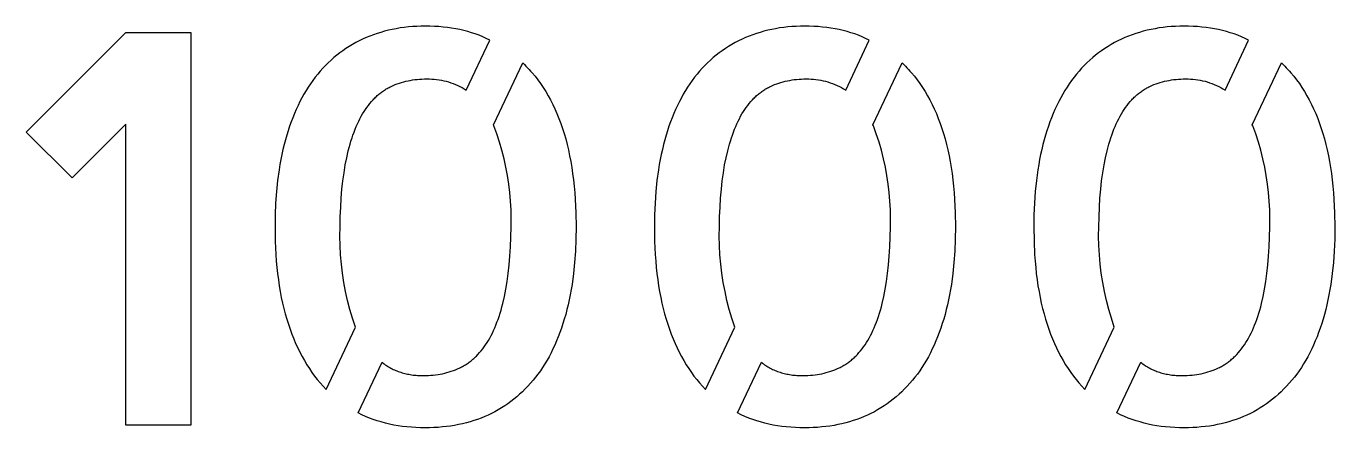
# Model space of a CAD drawing. Header units: millimetres. Extents: x 9.6 to 80, y 10 to 75.
# Drawn here: x 10.52 to 27, y 49.97 to 55.03 of the extents above; entities that cross this region are included whole.
import ezdxf

# ---------------------------------------------------------------- set-up
doc = ezdxf.new("R2010")
doc.units = ezdxf.units.MM
doc.header["$MEASUREMENT"] = 0
doc.layers.add('Layer 05', color=6, linetype='Continuous', true_color=0xff00ff)

msp = doc.modelspace()

# ---------------------------------------------------------------- linework, layer by layer
at = {"layer": 'Layer 05'}
for p, q in [((10.517, 53.691), (11.772, 54.946)), ((11.772, 54.946), (12.591, 54.946)), ((12.591, 54.946), (12.591, 50)), ((14.844, 54.901), (14.799, 54.882)), ((14.89, 54.918), (14.844, 54.901)), ((14.936, 54.934), (14.89, 54.918)), ((14.983, 54.949), (14.936, 54.934)), ((15.031, 54.963), (14.983, 54.949)), ((15.079, 54.975), (15.031, 54.963)), ((15.128, 54.986), (15.079, 54.975)), ((15.178, 54.995), (15.128, 54.986)), ((15.228, 55.004), (15.178, 54.995)), ((15.279, 55.011), (15.228, 55.004)), ((15.331, 55.017), (15.279, 55.011)), ((15.383, 55.021), (15.331, 55.017)), ((15.436, 55.024), (15.383, 55.021)), ((15.489, 55.026), (15.436, 55.024)), ((15.544, 55.027), (15.489, 55.026)), ((15.601, 55.026), (15.544, 55.027)), ((15.658, 55.024), (15.601, 55.026)), ((15.713, 55.021), (15.658, 55.024)), ((15.768, 55.016), (15.713, 55.021)), ((15.822, 55.01), (15.768, 55.016)), ((15.875, 55.002), (15.822, 55.01)), ((15.927, 54.993), (15.875, 55.002)), ((15.978, 54.983), (15.927, 54.993)), ((16.028, 54.972), (15.978, 54.983)), ((16.078, 54.959), (16.028, 54.972)), ((16.126, 54.944), (16.078, 54.959)), ((16.174, 54.929), (16.126, 54.944)), ((16.221, 54.912), (16.174, 54.929)), ((16.267, 54.893), (16.221, 54.912)), ((16.312, 54.873), (16.267, 54.893)), ((19.623, 54.901), (19.578, 54.882)), ((19.669, 54.918), (19.623, 54.901)), ((19.715, 54.934), (19.669, 54.918)), ((19.762, 54.949), (19.715, 54.934)), ((19.81, 54.963), (19.762, 54.949)), ((19.858, 54.975), (19.81, 54.963)), ((19.907, 54.986), (19.858, 54.975)), ((19.956, 54.995), (19.907, 54.986)), ((20.007, 55.004), (19.956, 54.995)), ((20.058, 55.011), (20.007, 55.004)), ((20.109, 55.017), (20.058, 55.011)), ((20.162, 55.021), (20.109, 55.017)), ((20.214, 55.024), (20.162, 55.021)), ((20.268, 55.026), (20.214, 55.024)), ((20.322, 55.027), (20.268, 55.026)), ((20.38, 55.026), (20.322, 55.027)), ((20.436, 55.024), (20.38, 55.026)), ((20.492, 55.021), (20.436, 55.024)), ((20.547, 55.016), (20.492, 55.021)), ((20.6, 55.01), (20.547, 55.016)), ((20.653, 55.002), (20.6, 55.01)), ((20.706, 54.993), (20.653, 55.002)), ((20.757, 54.983), (20.706, 54.993)), ((20.807, 54.972), (20.757, 54.983)), ((20.856, 54.959), (20.807, 54.972)), ((20.905, 54.944), (20.856, 54.959)), ((20.953, 54.929), (20.905, 54.944)), ((20.999, 54.912), (20.953, 54.929)), ((21.045, 54.893), (20.999, 54.912)), ((21.09, 54.873), (21.045, 54.893)), ((24.401, 54.901), (24.356, 54.882)), ((24.447, 54.918), (24.401, 54.901)), ((24.493, 54.934), (24.447, 54.918)), ((24.54, 54.949), (24.493, 54.934)), ((24.588, 54.963), (24.54, 54.949)), ((24.636, 54.975), (24.588, 54.963)), ((24.685, 54.986), (24.636, 54.975)), ((24.735, 54.995), (24.685, 54.986)), ((24.785, 55.004), (24.735, 54.995)), ((24.836, 55.011), (24.785, 55.004)), ((24.888, 55.017), (24.836, 55.011)), ((24.94, 55.021), (24.888, 55.017)), ((24.993, 55.024), (24.94, 55.021)), ((25.046, 55.026), (24.993, 55.024)), ((25.101, 55.027), (25.046, 55.026)), ((25.158, 55.026), (25.101, 55.027)), ((25.215, 55.024), (25.158, 55.026)), ((25.27, 55.021), (25.215, 55.024)), ((25.325, 55.016), (25.27, 55.021)), ((25.379, 55.01), (25.325, 55.016)), ((25.432, 55.002), (25.379, 55.01)), ((25.484, 54.993), (25.432, 55.002)), ((25.535, 54.983), (25.484, 54.993)), ((25.586, 54.972), (25.535, 54.983)), ((25.635, 54.959), (25.586, 54.972)), ((25.683, 54.944), (25.635, 54.959)), ((25.731, 54.929), (25.683, 54.944)), ((25.778, 54.912), (25.731, 54.929)), ((25.824, 54.893), (25.778, 54.912)), ((25.869, 54.873), (25.824, 54.893)), ((14.545, 54.745), (14.506, 54.718)), ((14.586, 54.771), (14.545, 54.745)), ((14.627, 54.795), (14.586, 54.771)), ((14.669, 54.819), (14.627, 54.795)), ((14.711, 54.841), (14.669, 54.819)), ((14.755, 54.862), (14.711, 54.841)), ((14.799, 54.882), (14.755, 54.862)), ((16.06, 54.221), (16.356, 54.852)), ((16.356, 54.852), (16.312, 54.873)), ((19.324, 54.745), (19.284, 54.718)), ((19.364, 54.771), (19.324, 54.745)), ((19.405, 54.795), (19.364, 54.771)), ((19.447, 54.819), (19.405, 54.795)), ((19.49, 54.841), (19.447, 54.819)), ((19.534, 54.862), (19.49, 54.841)), ((19.578, 54.882), (19.534, 54.862)), ((20.839, 54.221), (21.134, 54.852)), ((21.134, 54.852), (21.09, 54.873)), ((24.102, 54.745), (24.063, 54.718)), ((24.143, 54.771), (24.102, 54.745)), ((24.184, 54.795), (24.143, 54.771)), ((24.226, 54.819), (24.184, 54.795)), ((24.268, 54.841), (24.226, 54.819)), ((24.312, 54.862), (24.268, 54.841)), ((24.356, 54.882), (24.312, 54.862)), ((25.617, 54.221), (25.913, 54.852)), ((25.913, 54.852), (25.869, 54.873)), ((14.321, 54.565), (14.287, 54.531)), ((14.357, 54.598), (14.321, 54.565)), ((14.393, 54.63), (14.357, 54.598)), ((14.43, 54.66), (14.393, 54.63)), ((14.467, 54.69), (14.43, 54.66)), ((14.506, 54.718), (14.467, 54.69)), ((16.403, 53.785), (16.772, 54.564)), ((16.772, 54.564), (16.792, 54.544)), ((19.1, 54.565), (19.065, 54.531)), ((19.135, 54.598), (19.1, 54.565)), ((19.171, 54.63), (19.135, 54.598)), ((19.208, 54.66), (19.171, 54.63)), ((19.246, 54.69), (19.208, 54.66)), ((19.284, 54.718), (19.246, 54.69)), ((21.181, 53.785), (21.55, 54.564)), ((21.55, 54.564), (21.571, 54.544)), ((23.878, 54.565), (23.844, 54.531)), ((23.914, 54.598), (23.878, 54.565)), ((23.95, 54.63), (23.914, 54.598)), ((23.987, 54.66), (23.95, 54.63)), ((24.024, 54.69), (23.987, 54.66)), ((24.063, 54.718), (24.024, 54.69)), ((25.96, 53.785), (26.329, 54.564)), ((26.329, 54.564), (26.349, 54.544)), ((14.189, 54.421), (14.158, 54.383)), ((14.221, 54.459), (14.189, 54.421)), ((14.253, 54.496), (14.221, 54.459)), ((14.287, 54.531), (14.253, 54.496)), ((16.792, 54.544), (16.812, 54.524)), ((16.812, 54.524), (16.832, 54.504)), ((16.832, 54.504), (16.852, 54.483)), ((16.852, 54.483), (16.871, 54.462)), ((16.871, 54.462), (16.89, 54.441)), ((16.89, 54.441), (16.926, 54.396)), ((16.926, 54.396), (16.962, 54.35)), ((18.967, 54.421), (18.936, 54.383)), ((18.999, 54.459), (18.967, 54.421)), ((19.032, 54.496), (18.999, 54.459)), ((19.065, 54.531), (19.032, 54.496)), ((21.571, 54.544), (21.591, 54.524)), ((21.591, 54.524), (21.611, 54.504)), ((21.611, 54.504), (21.63, 54.483)), ((21.63, 54.483), (21.649, 54.462)), ((21.649, 54.462), (21.668, 54.441)), ((21.668, 54.441), (21.705, 54.396)), ((21.705, 54.396), (21.74, 54.35)), ((23.746, 54.421), (23.715, 54.383)), ((23.778, 54.459), (23.746, 54.421)), ((23.81, 54.496), (23.778, 54.459)), ((23.844, 54.531), (23.81, 54.496)), ((26.349, 54.544), (26.369, 54.524)), ((26.369, 54.524), (26.389, 54.504)), ((26.389, 54.504), (26.409, 54.483)), ((26.409, 54.483), (26.428, 54.462)), ((26.428, 54.462), (26.447, 54.441)), ((26.447, 54.441), (26.483, 54.396)), ((26.483, 54.396), (26.519, 54.35)), ((14.07, 54.259), (14.042, 54.215)), ((14.098, 54.301), (14.07, 54.259)), ((14.128, 54.343), (14.098, 54.301)), ((14.158, 54.383), (14.128, 54.343)), ((15.041, 54.229), (15.053, 54.236)), ((15.053, 54.236), (15.065, 54.243)), ((15.065, 54.243), (15.077, 54.25)), ((15.077, 54.25), (15.089, 54.256)), ((15.089, 54.256), (15.102, 54.262)), ((15.102, 54.262), (15.114, 54.268)), ((15.114, 54.268), (15.139, 54.28)), ((15.139, 54.28), (15.165, 54.29)), ((15.165, 54.29), (15.191, 54.3)), ((15.191, 54.3), (15.218, 54.31)), ((15.218, 54.31), (15.245, 54.318)), ((15.245, 54.318), (15.272, 54.326)), ((15.272, 54.326), (15.299, 54.333)), ((15.299, 54.333), (15.327, 54.339)), ((15.327, 54.339), (15.355, 54.344)), ((15.355, 54.344), (15.384, 54.349)), ((15.384, 54.349), (15.413, 54.353)), ((15.413, 54.353), (15.443, 54.357)), ((15.443, 54.357), (15.472, 54.359)), ((15.472, 54.359), (15.502, 54.361)), ((15.502, 54.361), (15.533, 54.362)), ((15.533, 54.362), (15.564, 54.362)), ((15.564, 54.362), (15.595, 54.362)), ((15.595, 54.362), (15.625, 54.361)), ((15.625, 54.361), (15.656, 54.359)), ((15.656, 54.359), (15.687, 54.356)), ((15.687, 54.356), (15.717, 54.351)), ((15.717, 54.351), (15.747, 54.346)), ((15.747, 54.346), (15.778, 54.34)), ((15.778, 54.34), (15.807, 54.332)), ((15.807, 54.332), (15.837, 54.324)), ((15.837, 54.324), (15.866, 54.314)), ((15.866, 54.314), (15.895, 54.304)), ((15.895, 54.304), (15.924, 54.293)), ((15.924, 54.293), (15.952, 54.28)), ((15.952, 54.28), (15.98, 54.267)), ((15.98, 54.267), (16.007, 54.253)), ((16.007, 54.253), (16.034, 54.238)), ((16.034, 54.238), (16.06, 54.221)), ((16.962, 54.35), (16.996, 54.303)), ((16.996, 54.303), (17.029, 54.254)), ((17.029, 54.254), (17.061, 54.203)), ((18.848, 54.259), (18.821, 54.215)), ((18.877, 54.301), (18.848, 54.259)), ((18.906, 54.343), (18.877, 54.301)), ((18.936, 54.383), (18.906, 54.343)), ((19.819, 54.229), (19.831, 54.236)), ((19.831, 54.236), (19.843, 54.243)), ((19.843, 54.243), (19.855, 54.25)), ((19.855, 54.25), (19.868, 54.256)), ((19.868, 54.256), (19.88, 54.262)), ((19.88, 54.262), (19.893, 54.268)), ((19.893, 54.268), (19.918, 54.28)), ((19.918, 54.28), (19.944, 54.29)), ((19.944, 54.29), (19.97, 54.3)), ((19.97, 54.3), (19.996, 54.31)), ((19.996, 54.31), (20.023, 54.318)), ((20.023, 54.318), (20.05, 54.326)), ((20.05, 54.326), (20.078, 54.333)), ((20.078, 54.333), (20.106, 54.339)), ((20.106, 54.339), (20.134, 54.344)), ((20.134, 54.344), (20.163, 54.349)), ((20.163, 54.349), (20.192, 54.353)), ((20.192, 54.353), (20.221, 54.357)), ((20.221, 54.357), (20.251, 54.359)), ((20.251, 54.359), (20.281, 54.361)), ((20.281, 54.361), (20.311, 54.362)), ((20.311, 54.362), (20.342, 54.362)), ((20.342, 54.362), (20.373, 54.362)), ((20.373, 54.362), (20.404, 54.361)), ((20.404, 54.361), (20.435, 54.359)), ((20.435, 54.359), (20.465, 54.356)), ((20.465, 54.356), (20.496, 54.351)), ((20.496, 54.351), (20.526, 54.346)), ((20.526, 54.346), (20.556, 54.34)), ((20.556, 54.34), (20.586, 54.332)), ((20.586, 54.332), (20.616, 54.324)), ((20.616, 54.324), (20.645, 54.314)), ((20.645, 54.314), (20.674, 54.304)), ((20.674, 54.304), (20.703, 54.293)), ((20.703, 54.293), (20.731, 54.28)), ((20.731, 54.28), (20.759, 54.267)), ((20.759, 54.267), (20.786, 54.253)), ((20.786, 54.253), (20.813, 54.238)), ((20.813, 54.238), (20.839, 54.221)), ((21.74, 54.35), (21.775, 54.303)), ((21.775, 54.303), (21.808, 54.254)), ((21.808, 54.254), (21.84, 54.203)), ((23.627, 54.259), (23.599, 54.215)), ((23.655, 54.301), (23.627, 54.259)), ((23.685, 54.343), (23.655, 54.301)), ((23.715, 54.383), (23.685, 54.343)), ((24.598, 54.229), (24.61, 54.236)), ((24.61, 54.236), (24.622, 54.243)), ((24.622, 54.243), (24.634, 54.25)), ((24.634, 54.25), (24.646, 54.256)), ((24.646, 54.256), (24.659, 54.262)), ((24.659, 54.262), (24.671, 54.268)), ((24.671, 54.268), (24.696, 54.28)), ((24.696, 54.28), (24.722, 54.29)), ((24.722, 54.29), (24.748, 54.3)), ((24.748, 54.3), (24.775, 54.31)), ((24.775, 54.31), (24.802, 54.318)), ((24.802, 54.318), (24.829, 54.326)), ((24.829, 54.326), (24.856, 54.333)), ((24.856, 54.333), (24.884, 54.339)), ((24.884, 54.339), (24.913, 54.344)), ((24.913, 54.344), (24.941, 54.349)), ((24.941, 54.349), (24.97, 54.353)), ((24.97, 54.353), (25, 54.357)), ((25, 54.357), (25.029, 54.359)), ((25.029, 54.359), (25.059, 54.361)), ((25.059, 54.361), (25.09, 54.362)), ((25.09, 54.362), (25.121, 54.362)), ((25.121, 54.362), (25.152, 54.362)), ((25.152, 54.362), (25.182, 54.361)), ((25.182, 54.361), (25.213, 54.359)), ((25.213, 54.359), (25.244, 54.356)), ((25.244, 54.356), (25.274, 54.351)), ((25.274, 54.351), (25.305, 54.346)), ((25.305, 54.346), (25.335, 54.34)), ((25.335, 54.34), (25.365, 54.332)), ((25.365, 54.332), (25.394, 54.324)), ((25.394, 54.324), (25.423, 54.314)), ((25.423, 54.314), (25.452, 54.304)), ((25.452, 54.304), (25.481, 54.293)), ((25.481, 54.293), (25.509, 54.28)), ((25.509, 54.28), (25.537, 54.267)), ((25.537, 54.267), (25.564, 54.253)), ((25.564, 54.253), (25.591, 54.238)), ((25.591, 54.238), (25.617, 54.221)), ((26.519, 54.35), (26.553, 54.303)), ((26.553, 54.303), (26.586, 54.254)), ((26.586, 54.254), (26.618, 54.203)), ((13.965, 54.076), (13.941, 54.028)), ((13.99, 54.124), (13.965, 54.076)), ((14.016, 54.17), (13.99, 54.124)), ((14.042, 54.215), (14.016, 54.17)), ((14.846, 54.054), (14.866, 54.077)), ((14.866, 54.077), (14.886, 54.1)), ((14.886, 54.1), (14.896, 54.111)), ((14.896, 54.111), (14.907, 54.121)), ((14.907, 54.121), (14.917, 54.132)), ((14.917, 54.132), (14.928, 54.142)), ((14.928, 54.142), (14.939, 54.152)), ((14.939, 54.152), (14.949, 54.161)), ((14.949, 54.161), (14.96, 54.171)), ((14.96, 54.171), (14.972, 54.18)), ((14.972, 54.18), (14.983, 54.188)), ((14.983, 54.188), (14.994, 54.197)), ((14.994, 54.197), (15.006, 54.205)), ((15.006, 54.205), (15.017, 54.213)), ((15.017, 54.213), (15.029, 54.221)), ((15.029, 54.221), (15.041, 54.229)), ((17.061, 54.203), (17.092, 54.151)), ((17.092, 54.151), (17.121, 54.097)), ((17.121, 54.097), (17.149, 54.041)), ((18.744, 54.076), (18.72, 54.028)), ((18.769, 54.124), (18.744, 54.076)), ((18.794, 54.17), (18.769, 54.124)), ((18.821, 54.215), (18.794, 54.17)), ((19.625, 54.054), (19.644, 54.077)), ((19.644, 54.077), (19.665, 54.1)), ((19.665, 54.1), (19.675, 54.111)), ((19.675, 54.111), (19.685, 54.121)), ((19.685, 54.121), (19.696, 54.132)), ((19.696, 54.132), (19.706, 54.142)), ((19.706, 54.142), (19.717, 54.152)), ((19.717, 54.152), (19.728, 54.161)), ((19.728, 54.161), (19.739, 54.171)), ((19.739, 54.171), (19.75, 54.18)), ((19.75, 54.18), (19.761, 54.188)), ((19.761, 54.188), (19.773, 54.197)), ((19.773, 54.197), (19.784, 54.205)), ((19.784, 54.205), (19.796, 54.213)), ((19.796, 54.213), (19.807, 54.221)), ((19.807, 54.221), (19.819, 54.229)), ((21.84, 54.203), (21.87, 54.151)), ((21.87, 54.151), (21.9, 54.097)), ((21.9, 54.097), (21.928, 54.041)), ((23.522, 54.076), (23.498, 54.028)), ((23.547, 54.124), (23.522, 54.076)), ((23.573, 54.17), (23.547, 54.124)), ((23.599, 54.215), (23.573, 54.17)), ((24.403, 54.054), (24.423, 54.077)), ((24.423, 54.077), (24.443, 54.1)), ((24.443, 54.1), (24.453, 54.111)), ((24.453, 54.111), (24.464, 54.121)), ((24.464, 54.121), (24.474, 54.132)), ((24.474, 54.132), (24.485, 54.142)), ((24.485, 54.142), (24.496, 54.152)), ((24.496, 54.152), (24.507, 54.161)), ((24.507, 54.161), (24.518, 54.171)), ((24.518, 54.171), (24.529, 54.18)), ((24.529, 54.18), (24.54, 54.188)), ((24.54, 54.188), (24.551, 54.197)), ((24.551, 54.197), (24.563, 54.205)), ((24.563, 54.205), (24.574, 54.213)), ((24.574, 54.213), (24.586, 54.221)), ((24.586, 54.221), (24.598, 54.229)), ((26.618, 54.203), (26.649, 54.151)), ((26.649, 54.151), (26.678, 54.097)), ((26.678, 54.097), (26.706, 54.041)), ((13.896, 53.927), (13.875, 53.874)), ((13.918, 53.978), (13.896, 53.927)), ((13.941, 54.028), (13.918, 53.978)), ((14.738, 53.891), (14.754, 53.921)), ((14.754, 53.921), (14.772, 53.95)), ((14.772, 53.95), (14.79, 53.977)), ((14.79, 53.977), (14.808, 54.004)), ((14.808, 54.004), (14.827, 54.029)), ((14.827, 54.029), (14.846, 54.054)), ((17.149, 54.041), (17.176, 53.984)), ((17.176, 53.984), (17.202, 53.925)), ((17.202, 53.925), (17.227, 53.864)), ((18.675, 53.927), (18.653, 53.874)), ((18.697, 53.978), (18.675, 53.927)), ((18.72, 54.028), (18.697, 53.978)), ((19.516, 53.891), (19.533, 53.921)), ((19.533, 53.921), (19.55, 53.95)), ((19.55, 53.95), (19.568, 53.977)), ((19.568, 53.977), (19.587, 54.004)), ((19.587, 54.004), (19.605, 54.029)), ((19.605, 54.029), (19.625, 54.054)), ((21.928, 54.041), (21.955, 53.984)), ((21.955, 53.984), (21.981, 53.925)), ((21.981, 53.925), (22.005, 53.864)), ((23.453, 53.927), (23.432, 53.874)), ((23.475, 53.978), (23.453, 53.927)), ((23.498, 54.028), (23.475, 53.978)), ((24.295, 53.891), (24.311, 53.921)), ((24.311, 53.921), (24.329, 53.95)), ((24.329, 53.95), (24.347, 53.977)), ((24.347, 53.977), (24.365, 54.004)), ((24.365, 54.004), (24.384, 54.029)), ((24.384, 54.029), (24.403, 54.054)), ((26.706, 54.041), (26.733, 53.984)), ((26.733, 53.984), (26.759, 53.925)), ((26.759, 53.925), (26.784, 53.864)), ((11.772, 53.792), (11.094, 53.114)), ((11.772, 50), (11.772, 53.792)), ((13.835, 53.766), (13.816, 53.71)), ((13.854, 53.821), (13.835, 53.766)), ((13.875, 53.874), (13.854, 53.821)), ((14.661, 53.728), (14.675, 53.763)), ((14.675, 53.763), (14.69, 53.796)), ((14.69, 53.796), (14.705, 53.829)), ((14.705, 53.829), (14.721, 53.861)), ((14.721, 53.861), (14.738, 53.891)), ((16.409, 53.772), (16.403, 53.785)), ((16.446, 53.67), (16.409, 53.772)), ((17.227, 53.864), (17.25, 53.802)), ((17.25, 53.802), (17.272, 53.738)), ((17.272, 53.738), (17.293, 53.673)), ((18.613, 53.766), (18.595, 53.71)), ((18.633, 53.821), (18.613, 53.766)), ((18.653, 53.874), (18.633, 53.821)), ((19.439, 53.728), (19.454, 53.763)), ((19.454, 53.763), (19.468, 53.796)), ((19.468, 53.796), (19.484, 53.829)), ((19.484, 53.829), (19.5, 53.861)), ((19.5, 53.861), (19.516, 53.891)), ((21.188, 53.772), (21.181, 53.785)), ((21.225, 53.67), (21.188, 53.772)), ((22.005, 53.864), (22.028, 53.802)), ((22.028, 53.802), (22.05, 53.738)), ((22.05, 53.738), (22.071, 53.673)), ((23.392, 53.766), (23.373, 53.71)), ((23.411, 53.821), (23.392, 53.766)), ((23.432, 53.874), (23.411, 53.821)), ((24.218, 53.728), (24.232, 53.763)), ((24.232, 53.763), (24.247, 53.796)), ((24.247, 53.796), (24.262, 53.829)), ((24.262, 53.829), (24.278, 53.861)), ((24.278, 53.861), (24.295, 53.891)), ((25.966, 53.772), (25.96, 53.785)), ((26.003, 53.67), (25.966, 53.772)), ((26.784, 53.864), (26.807, 53.802)), ((26.807, 53.802), (26.829, 53.738)), ((26.829, 53.738), (26.85, 53.673)), ((11.094, 53.114), (10.517, 53.691)), ((13.782, 53.594), (13.766, 53.534)), ((13.799, 53.652), (13.782, 53.594)), ((13.816, 53.71), (13.799, 53.652)), ((14.596, 53.539), (14.608, 53.579)), ((14.608, 53.579), (14.621, 53.618)), ((14.621, 53.618), (14.633, 53.655)), ((14.633, 53.655), (14.647, 53.692)), ((14.647, 53.692), (14.661, 53.728)), ((16.48, 53.567), (16.446, 53.67)), ((17.293, 53.673), (17.312, 53.606)), ((17.312, 53.606), (17.33, 53.537)), ((18.56, 53.594), (18.545, 53.534)), ((18.577, 53.652), (18.56, 53.594)), ((18.595, 53.71), (18.577, 53.652)), ((19.375, 53.539), (19.387, 53.579)), ((19.387, 53.579), (19.399, 53.618)), ((19.399, 53.618), (19.412, 53.655)), ((19.412, 53.655), (19.425, 53.692)), ((19.425, 53.692), (19.439, 53.728)), ((21.259, 53.567), (21.225, 53.67)), ((22.071, 53.673), (22.09, 53.606)), ((22.09, 53.606), (22.108, 53.537)), ((23.339, 53.594), (23.323, 53.534)), ((23.356, 53.652), (23.339, 53.594)), ((23.373, 53.71), (23.356, 53.652)), ((24.153, 53.539), (24.165, 53.579)), ((24.165, 53.579), (24.178, 53.618)), ((24.178, 53.618), (24.19, 53.655)), ((24.19, 53.655), (24.204, 53.692)), ((24.204, 53.692), (24.218, 53.728)), ((26.037, 53.567), (26.003, 53.67)), ((26.85, 53.673), (26.869, 53.606)), ((26.869, 53.606), (26.887, 53.537)), ((13.737, 53.411), (13.725, 53.348)), ((13.751, 53.473), (13.737, 53.411)), ((13.766, 53.534), (13.751, 53.473)), ((14.554, 53.369), (14.574, 53.456)), ((14.574, 53.456), (14.596, 53.539)), ((16.51, 53.463), (16.48, 53.567)), ((16.537, 53.357), (16.51, 53.463)), ((17.33, 53.537), (17.347, 53.467)), ((17.347, 53.467), (17.362, 53.395)), ((18.516, 53.411), (18.503, 53.348)), ((18.53, 53.473), (18.516, 53.411)), ((18.545, 53.534), (18.53, 53.473)), ((19.332, 53.369), (19.353, 53.456)), ((19.353, 53.456), (19.375, 53.539)), ((21.289, 53.463), (21.259, 53.567)), ((21.316, 53.357), (21.289, 53.463)), ((22.108, 53.537), (22.125, 53.467)), ((22.125, 53.467), (22.141, 53.395)), ((23.294, 53.411), (23.282, 53.348)), ((23.308, 53.473), (23.294, 53.411)), ((23.323, 53.534), (23.308, 53.473)), ((24.111, 53.369), (24.131, 53.456)), ((24.131, 53.456), (24.153, 53.539)), ((26.067, 53.463), (26.037, 53.567)), ((26.094, 53.357), (26.067, 53.463)), ((26.887, 53.537), (26.904, 53.467)), ((26.904, 53.467), (26.919, 53.395)), ((13.713, 53.283), (13.702, 53.218)), ((13.725, 53.348), (13.713, 53.283)), ((14.52, 53.181), (14.535, 53.278)), ((14.535, 53.278), (14.554, 53.369)), ((16.56, 53.252), (16.537, 53.357)), ((16.58, 53.145), (16.56, 53.252)), ((17.362, 53.395), (17.376, 53.321)), ((17.376, 53.321), (17.389, 53.246)), ((17.389, 53.246), (17.4, 53.169)), ((18.491, 53.283), (18.481, 53.218)), ((18.503, 53.348), (18.491, 53.283)), ((19.298, 53.181), (19.314, 53.278)), ((19.314, 53.278), (19.332, 53.369)), ((21.339, 53.252), (21.316, 53.357)), ((21.359, 53.145), (21.339, 53.252)), ((22.141, 53.395), (22.155, 53.321)), ((22.155, 53.321), (22.167, 53.246)), ((22.167, 53.246), (22.179, 53.169)), ((23.27, 53.283), (23.259, 53.218)), ((23.282, 53.348), (23.27, 53.283)), ((24.077, 53.181), (24.093, 53.278)), ((24.093, 53.278), (24.111, 53.369)), ((26.117, 53.252), (26.094, 53.357)), ((26.137, 53.145), (26.117, 53.252)), ((26.919, 53.395), (26.933, 53.321)), ((26.933, 53.321), (26.946, 53.246)), ((26.946, 53.246), (26.957, 53.169)), ((13.684, 53.083), (13.669, 52.944)), ((13.702, 53.218), (13.684, 53.083)), ((14.494, 52.973), (14.506, 53.08)), ((14.506, 53.08), (14.52, 53.181)), ((16.596, 53.038), (16.58, 53.145)), ((17.4, 53.169), (17.41, 53.091)), ((17.41, 53.091), (17.419, 53.011)), ((18.462, 53.083), (18.448, 52.944)), ((18.481, 53.218), (18.462, 53.083)), ((19.273, 52.973), (19.284, 53.08)), ((19.284, 53.08), (19.298, 53.181)), ((21.375, 53.038), (21.359, 53.145)), ((22.179, 53.169), (22.189, 53.091)), ((22.189, 53.091), (22.197, 53.011)), ((23.241, 53.083), (23.226, 52.944)), ((23.259, 53.218), (23.241, 53.083)), ((24.051, 52.973), (24.063, 53.08)), ((24.063, 53.08), (24.077, 53.181)), ((26.153, 53.038), (26.137, 53.145)), ((26.957, 53.169), (26.967, 53.091)), ((26.967, 53.091), (26.976, 53.011)), ((13.669, 52.944), (13.659, 52.799)), ((14.485, 52.862), (14.494, 52.973)), ((16.609, 52.93), (16.596, 53.038)), ((16.618, 52.822), (16.609, 52.93)), ((17.419, 53.011), (17.426, 52.929)), ((17.426, 52.929), (17.432, 52.846)), ((18.448, 52.944), (18.438, 52.799)), ((19.263, 52.862), (19.273, 52.973)), ((21.388, 52.93), (21.375, 53.038)), ((21.397, 52.822), (21.388, 52.93)), ((22.197, 53.011), (22.205, 52.929)), ((22.205, 52.929), (22.211, 52.846)), ((23.226, 52.944), (23.216, 52.799)), ((24.042, 52.862), (24.051, 52.973)), ((26.166, 52.93), (26.153, 53.038)), ((26.175, 52.822), (26.166, 52.93)), ((26.976, 53.011), (26.983, 52.929)), ((26.983, 52.929), (26.989, 52.846)), ((13.659, 52.799), (13.653, 52.65)), ((14.478, 52.745), (14.485, 52.862)), ((16.624, 52.714), (16.618, 52.822)), ((17.432, 52.846), (17.44, 52.675)), ((18.438, 52.799), (18.432, 52.65)), ((19.256, 52.745), (19.263, 52.862)), ((21.402, 52.714), (21.397, 52.822)), ((22.211, 52.846), (22.219, 52.675)), ((23.216, 52.799), (23.21, 52.65)), ((24.035, 52.745), (24.042, 52.862)), ((26.181, 52.714), (26.175, 52.822)), ((26.989, 52.846), (26.997, 52.675)), ((13.653, 52.65), (13.651, 52.497)), ((14.47, 52.497), (14.473, 52.623)), ((14.473, 52.623), (14.478, 52.745)), ((16.626, 52.605), (16.624, 52.714)), ((16.624, 52.497), (16.626, 52.605)), ((17.44, 52.675), (17.443, 52.497)), ((18.432, 52.65), (18.43, 52.497)), ((19.248, 52.497), (19.251, 52.623)), ((19.251, 52.623), (19.256, 52.745)), ((21.404, 52.605), (21.402, 52.714)), ((21.403, 52.497), (21.404, 52.605)), ((22.219, 52.675), (22.221, 52.497)), ((23.21, 52.65), (23.208, 52.497)), ((24.027, 52.497), (24.03, 52.623)), ((24.03, 52.623), (24.035, 52.745)), ((26.183, 52.605), (26.181, 52.714)), ((26.181, 52.497), (26.183, 52.605)), ((26.997, 52.675), (27, 52.497)), ((13.651, 52.497), (13.654, 52.32)), ((14.468, 52.38), (14.47, 52.497)), ((16.621, 52.37), (16.624, 52.497)), ((17.443, 52.497), (17.441, 52.343)), ((18.43, 52.497), (18.432, 52.32)), ((19.247, 52.38), (19.248, 52.497)), ((21.4, 52.37), (21.403, 52.497)), ((22.221, 52.497), (22.219, 52.343)), ((23.208, 52.497), (23.211, 52.32)), ((24.025, 52.38), (24.027, 52.497)), ((26.178, 52.37), (26.181, 52.497)), ((27, 52.497), (26.998, 52.343)), ((13.654, 52.32), (13.661, 52.151)), ((14.471, 52.263), (14.468, 52.38)), ((14.477, 52.147), (14.471, 52.263)), ((16.616, 52.248), (16.621, 52.37)), ((17.441, 52.343), (17.435, 52.194)), ((18.432, 52.32), (18.44, 52.151)), ((19.249, 52.263), (19.247, 52.38)), ((19.255, 52.147), (19.249, 52.263)), ((21.395, 52.248), (21.4, 52.37)), ((22.219, 52.343), (22.213, 52.194)), ((23.211, 52.32), (23.219, 52.151)), ((24.028, 52.263), (24.025, 52.38)), ((24.034, 52.147), (24.028, 52.263)), ((26.173, 52.248), (26.178, 52.37)), ((26.998, 52.343), (26.992, 52.194)), ((13.661, 52.151), (13.667, 52.068)), ((14.487, 52.03), (14.477, 52.147)), ((16.6, 52.019), (16.609, 52.131)), ((16.609, 52.131), (16.616, 52.248)), ((17.435, 52.194), (17.425, 52.049)), ((18.44, 52.151), (18.446, 52.068)), ((19.265, 52.03), (19.255, 52.147)), ((21.378, 52.019), (21.388, 52.131)), ((21.388, 52.131), (21.395, 52.248)), ((22.213, 52.194), (22.203, 52.049)), ((23.219, 52.151), (23.224, 52.068)), ((24.044, 52.03), (24.034, 52.147)), ((26.157, 52.019), (26.166, 52.131)), ((26.166, 52.131), (26.173, 52.248)), ((26.992, 52.194), (26.982, 52.049)), ((13.667, 52.068), (13.675, 51.988)), ((13.675, 51.988), (13.683, 51.909)), ((14.501, 51.915), (14.487, 52.03)), ((16.588, 51.912), (16.6, 52.019)), ((17.425, 52.049), (17.41, 51.909)), ((18.446, 52.068), (18.453, 51.988)), ((18.453, 51.988), (18.462, 51.909)), ((19.279, 51.915), (19.265, 52.03)), ((21.367, 51.912), (21.378, 52.019)), ((22.203, 52.049), (22.189, 51.909)), ((23.224, 52.068), (23.232, 51.988)), ((23.232, 51.988), (23.24, 51.909)), ((24.058, 51.915), (24.044, 52.03)), ((26.145, 51.912), (26.157, 52.019)), ((26.982, 52.049), (26.967, 51.909)), ((13.683, 51.909), (13.693, 51.831)), ((13.693, 51.831), (13.704, 51.756)), ((14.519, 51.799), (14.501, 51.915)), ((14.54, 51.685), (14.519, 51.799)), ((16.558, 51.713), (16.574, 51.81)), ((16.574, 51.81), (16.588, 51.912)), ((17.392, 51.774), (17.381, 51.708)), ((17.41, 51.909), (17.392, 51.774)), ((18.462, 51.909), (18.471, 51.831)), ((18.471, 51.831), (18.483, 51.756)), ((19.297, 51.799), (19.279, 51.915)), ((19.319, 51.685), (19.297, 51.799)), ((21.337, 51.713), (21.353, 51.81)), ((21.353, 51.81), (21.367, 51.912)), ((22.17, 51.774), (22.16, 51.708)), ((22.189, 51.909), (22.17, 51.774)), ((23.24, 51.909), (23.25, 51.831)), ((23.25, 51.831), (23.261, 51.756)), ((24.076, 51.799), (24.058, 51.915)), ((24.097, 51.685), (24.076, 51.799)), ((26.116, 51.713), (26.132, 51.81)), ((26.132, 51.81), (26.145, 51.912)), ((26.949, 51.774), (26.938, 51.708)), ((26.967, 51.909), (26.949, 51.774)), ((13.704, 51.756), (13.717, 51.682)), ((13.717, 51.682), (13.73, 51.609)), ((13.73, 51.609), (13.745, 51.538)), ((14.566, 51.571), (14.54, 51.685)), ((16.52, 51.533), (16.54, 51.621)), ((16.54, 51.621), (16.558, 51.713)), ((17.369, 51.643), (17.357, 51.58)), ((17.381, 51.708), (17.369, 51.643)), ((18.483, 51.756), (18.495, 51.682)), ((18.495, 51.682), (18.509, 51.609)), ((18.509, 51.609), (18.524, 51.538)), ((19.344, 51.571), (19.319, 51.685)), ((21.299, 51.533), (21.319, 51.621)), ((21.319, 51.621), (21.337, 51.713)), ((22.148, 51.643), (22.135, 51.58)), ((22.16, 51.708), (22.148, 51.643)), ((23.261, 51.756), (23.274, 51.682)), ((23.274, 51.682), (23.287, 51.609)), ((23.287, 51.609), (23.302, 51.538)), ((24.123, 51.571), (24.097, 51.685)), ((26.077, 51.533), (26.097, 51.621)), ((26.097, 51.621), (26.116, 51.713)), ((26.926, 51.643), (26.914, 51.58)), ((26.938, 51.708), (26.926, 51.643)), ((13.745, 51.538), (13.762, 51.469)), ((13.762, 51.469), (13.779, 51.402)), ((14.595, 51.458), (14.566, 51.571)), ((14.628, 51.346), (14.595, 51.458)), ((16.486, 51.41), (16.498, 51.45)), ((16.498, 51.45), (16.509, 51.491)), ((16.509, 51.491), (16.52, 51.533)), ((17.328, 51.456), (17.312, 51.396)), ((17.343, 51.517), (17.328, 51.456)), ((17.357, 51.58), (17.343, 51.517)), ((18.524, 51.538), (18.54, 51.469)), ((18.54, 51.469), (18.558, 51.402)), ((19.373, 51.458), (19.344, 51.571)), ((19.406, 51.346), (19.373, 51.458)), ((21.264, 51.41), (21.276, 51.45)), ((21.276, 51.45), (21.288, 51.491)), ((21.288, 51.491), (21.299, 51.533)), ((22.106, 51.456), (22.091, 51.396)), ((22.121, 51.517), (22.106, 51.456)), ((22.135, 51.58), (22.121, 51.517)), ((23.302, 51.538), (23.319, 51.469)), ((23.319, 51.469), (23.337, 51.402)), ((24.152, 51.458), (24.123, 51.571)), ((24.185, 51.346), (24.152, 51.458)), ((26.043, 51.41), (26.055, 51.45)), ((26.055, 51.45), (26.066, 51.491)), ((26.066, 51.491), (26.077, 51.533)), ((26.885, 51.456), (26.869, 51.396)), ((26.9, 51.517), (26.885, 51.456)), ((26.914, 51.58), (26.9, 51.517)), ((13.779, 51.402), (13.798, 51.336)), ((13.798, 51.336), (13.819, 51.272)), ((13.819, 51.272), (13.84, 51.209)), ((14.664, 51.235), (14.628, 51.346)), ((16.433, 51.26), (16.447, 51.296)), ((16.447, 51.296), (16.461, 51.333)), ((16.461, 51.333), (16.473, 51.371)), ((16.473, 51.371), (16.486, 51.41)), ((17.278, 51.279), (17.259, 51.223)), ((17.295, 51.337), (17.278, 51.279)), ((17.312, 51.396), (17.295, 51.337)), ((18.558, 51.402), (18.577, 51.336)), ((18.577, 51.336), (18.597, 51.272)), ((18.597, 51.272), (18.619, 51.209)), ((19.443, 51.235), (19.406, 51.346)), ((21.212, 51.26), (21.226, 51.296)), ((21.226, 51.296), (21.239, 51.333)), ((21.239, 51.333), (21.252, 51.371)), ((21.252, 51.371), (21.264, 51.41)), ((22.056, 51.279), (22.037, 51.223)), ((22.074, 51.337), (22.056, 51.279)), ((22.091, 51.396), (22.074, 51.337)), ((23.337, 51.402), (23.356, 51.336)), ((23.356, 51.336), (23.376, 51.272)), ((23.376, 51.272), (23.397, 51.209)), ((24.221, 51.235), (24.185, 51.346)), ((25.99, 51.26), (26.004, 51.296)), ((26.004, 51.296), (26.018, 51.333)), ((26.018, 51.333), (26.03, 51.371)), ((26.03, 51.371), (26.043, 51.41)), ((26.835, 51.279), (26.816, 51.223)), ((26.852, 51.337), (26.835, 51.279)), ((26.869, 51.396), (26.852, 51.337)), ((13.84, 51.209), (13.863, 51.148)), ((13.863, 51.148), (13.887, 51.089)), ((14.295, 50.45), (14.664, 51.235)), ((16.356, 51.098), (16.373, 51.128)), ((16.373, 51.128), (16.389, 51.16)), ((16.389, 51.16), (16.404, 51.192)), ((16.404, 51.192), (16.419, 51.226)), ((16.419, 51.226), (16.433, 51.26)), ((17.219, 51.114), (17.197, 51.061)), ((17.239, 51.168), (17.219, 51.114)), ((17.259, 51.223), (17.239, 51.168)), ((18.619, 51.209), (18.641, 51.148)), ((18.641, 51.148), (18.665, 51.089)), ((19.074, 50.45), (19.443, 51.235)), ((21.135, 51.098), (21.151, 51.128)), ((21.151, 51.128), (21.167, 51.16)), ((21.167, 51.16), (21.183, 51.192)), ((21.183, 51.192), (21.197, 51.226)), ((21.197, 51.226), (21.212, 51.26)), ((21.997, 51.114), (21.976, 51.061)), ((22.018, 51.168), (21.997, 51.114)), ((22.037, 51.223), (22.018, 51.168)), ((23.397, 51.209), (23.42, 51.148)), ((23.42, 51.148), (23.444, 51.089)), ((23.852, 50.45), (24.221, 51.235)), ((25.913, 51.098), (25.93, 51.128)), ((25.93, 51.128), (25.946, 51.16)), ((25.946, 51.16), (25.961, 51.192)), ((25.961, 51.192), (25.976, 51.226)), ((25.976, 51.226), (25.99, 51.26)), ((26.776, 51.114), (26.754, 51.061)), ((26.796, 51.168), (26.776, 51.114)), ((26.816, 51.223), (26.796, 51.168)), ((13.887, 51.089), (13.911, 51.03)), ((13.911, 51.03), (13.937, 50.974)), ((13.937, 50.974), (13.964, 50.919)), ((16.228, 50.914), (16.248, 50.937)), ((16.248, 50.937), (16.267, 50.962)), ((16.267, 50.962), (16.286, 50.987)), ((16.286, 50.987), (16.304, 51.013)), ((16.304, 51.013), (16.322, 51.04)), ((16.322, 51.04), (16.34, 51.068)), ((16.34, 51.068), (16.356, 51.098)), ((17.152, 50.96), (17.128, 50.911)), ((17.175, 51.01), (17.152, 50.96)), ((17.197, 51.061), (17.175, 51.01)), ((18.665, 51.089), (18.69, 51.03)), ((18.69, 51.03), (18.716, 50.974)), ((18.716, 50.974), (18.743, 50.919)), ((21.006, 50.914), (21.026, 50.937)), ((21.026, 50.937), (21.046, 50.962)), ((21.046, 50.962), (21.064, 50.987)), ((21.064, 50.987), (21.083, 51.013)), ((21.083, 51.013), (21.101, 51.04)), ((21.101, 51.04), (21.118, 51.068)), ((21.118, 51.068), (21.135, 51.098)), ((21.93, 50.96), (21.906, 50.911)), ((21.954, 51.01), (21.93, 50.96)), ((21.976, 51.061), (21.954, 51.01)), ((23.444, 51.089), (23.469, 51.03)), ((23.469, 51.03), (23.494, 50.974)), ((23.494, 50.974), (23.521, 50.919)), ((25.785, 50.914), (25.805, 50.937)), ((25.805, 50.937), (25.824, 50.962)), ((25.824, 50.962), (25.843, 50.987)), ((25.843, 50.987), (25.861, 51.013)), ((25.861, 51.013), (25.879, 51.04)), ((25.879, 51.04), (25.897, 51.068)), ((25.897, 51.068), (25.913, 51.098)), ((26.709, 50.96), (26.685, 50.911)), ((26.732, 51.01), (26.709, 50.96)), ((26.754, 51.061), (26.732, 51.01)), ((13.964, 50.919), (13.993, 50.865)), ((13.993, 50.865), (14.022, 50.813)), ((14.022, 50.813), (14.052, 50.762)), ((14.698, 50.154), (15, 50.792)), ((15, 50.792), (15.013, 50.782)), ((15.013, 50.782), (15.026, 50.772)), ((15.026, 50.772), (15.04, 50.762)), ((16.051, 50.762), (16.063, 50.77)), ((16.063, 50.77), (16.075, 50.778)), ((16.075, 50.778), (16.087, 50.786)), ((16.087, 50.786), (16.098, 50.794)), ((16.098, 50.794), (16.11, 50.803)), ((16.11, 50.803), (16.121, 50.812)), ((16.121, 50.812), (16.132, 50.821)), ((16.132, 50.821), (16.143, 50.83)), ((16.143, 50.83), (16.154, 50.84)), ((16.154, 50.84), (16.165, 50.85)), ((16.165, 50.85), (16.176, 50.86)), ((16.176, 50.86), (16.187, 50.87)), ((16.187, 50.87), (16.207, 50.892)), ((16.207, 50.892), (16.228, 50.914)), ((17.05, 50.772), (17.022, 50.728)), ((17.077, 50.817), (17.05, 50.772)), ((17.103, 50.863), (17.077, 50.817)), ((17.128, 50.911), (17.103, 50.863)), ((18.743, 50.919), (18.771, 50.865)), ((18.771, 50.865), (18.8, 50.813)), ((18.8, 50.813), (18.831, 50.762)), ((19.477, 50.154), (19.779, 50.792)), ((19.779, 50.792), (19.792, 50.782)), ((19.792, 50.782), (19.805, 50.772)), ((19.805, 50.772), (19.818, 50.762)), ((20.83, 50.762), (20.842, 50.77)), ((20.842, 50.77), (20.853, 50.778)), ((20.853, 50.778), (20.865, 50.786)), ((20.865, 50.786), (20.877, 50.794)), ((20.877, 50.794), (20.888, 50.803)), ((20.888, 50.803), (20.9, 50.812)), ((20.9, 50.812), (20.911, 50.821)), ((20.911, 50.821), (20.922, 50.83)), ((20.922, 50.83), (20.933, 50.84)), ((20.933, 50.84), (20.944, 50.85)), ((20.944, 50.85), (20.955, 50.86)), ((20.955, 50.86), (20.965, 50.87)), ((20.965, 50.87), (20.986, 50.892)), ((20.986, 50.892), (21.006, 50.914)), ((21.828, 50.772), (21.8, 50.728)), ((21.855, 50.817), (21.828, 50.772)), ((21.881, 50.863), (21.855, 50.817)), ((21.906, 50.911), (21.881, 50.863)), ((23.521, 50.919), (23.55, 50.865)), ((23.55, 50.865), (23.579, 50.813)), ((23.579, 50.813), (23.609, 50.762)), ((24.255, 50.154), (24.557, 50.792)), ((24.557, 50.792), (24.57, 50.782)), ((24.57, 50.782), (24.583, 50.772)), ((24.583, 50.772), (24.597, 50.762)), ((25.608, 50.762), (25.62, 50.77)), ((25.62, 50.77), (25.632, 50.778)), ((25.632, 50.778), (25.644, 50.786)), ((25.644, 50.786), (25.655, 50.794)), ((25.655, 50.794), (25.667, 50.803)), ((25.667, 50.803), (25.678, 50.812)), ((25.678, 50.812), (25.689, 50.821)), ((25.689, 50.821), (25.7, 50.83)), ((25.7, 50.83), (25.711, 50.84)), ((25.711, 50.84), (25.722, 50.85)), ((25.722, 50.85), (25.733, 50.86)), ((25.733, 50.86), (25.744, 50.87)), ((25.744, 50.87), (25.765, 50.892)), ((25.765, 50.892), (25.785, 50.914)), ((26.607, 50.772), (26.579, 50.728)), ((26.634, 50.817), (26.607, 50.772)), ((26.66, 50.863), (26.634, 50.817)), ((26.685, 50.911), (26.66, 50.863)), ((14.052, 50.762), (14.084, 50.713)), ((14.084, 50.713), (14.116, 50.665)), ((14.116, 50.665), (14.15, 50.619)), ((14.15, 50.619), (14.184, 50.575)), ((15.04, 50.762), (15.054, 50.753)), ((15.054, 50.753), (15.068, 50.744)), ((15.068, 50.744), (15.082, 50.735)), ((15.082, 50.735), (15.096, 50.727)), ((15.096, 50.727), (15.111, 50.719)), ((15.111, 50.719), (15.126, 50.711)), ((15.126, 50.711), (15.141, 50.703)), ((15.141, 50.703), (15.156, 50.696)), ((15.156, 50.696), (15.171, 50.69)), ((15.171, 50.69), (15.187, 50.683)), ((15.187, 50.683), (15.203, 50.677)), ((15.203, 50.677), (15.219, 50.672)), ((15.219, 50.672), (15.235, 50.666)), ((15.235, 50.666), (15.251, 50.661)), ((15.251, 50.661), (15.268, 50.656)), ((15.268, 50.656), (15.285, 50.652)), ((15.285, 50.652), (15.302, 50.648)), ((15.302, 50.648), (15.319, 50.644)), ((15.319, 50.644), (15.337, 50.641)), ((15.337, 50.641), (15.355, 50.637)), ((15.355, 50.637), (15.372, 50.635)), ((15.372, 50.635), (15.391, 50.632)), ((15.391, 50.632), (15.409, 50.63)), ((15.409, 50.63), (15.428, 50.628)), ((15.428, 50.628), (15.446, 50.627)), ((15.446, 50.627), (15.465, 50.626)), ((15.465, 50.626), (15.484, 50.625)), ((15.484, 50.625), (15.523, 50.624)), ((15.523, 50.624), (15.554, 50.625)), ((15.554, 50.625), (15.585, 50.626)), ((15.585, 50.626), (15.615, 50.628)), ((15.615, 50.628), (15.645, 50.63)), ((15.645, 50.63), (15.674, 50.634)), ((15.674, 50.634), (15.704, 50.638)), ((15.704, 50.638), (15.732, 50.643)), ((15.732, 50.643), (15.761, 50.648)), ((15.761, 50.648), (15.789, 50.655)), ((15.789, 50.655), (15.817, 50.662)), ((15.817, 50.662), (15.844, 50.67)), ((15.844, 50.67), (15.871, 50.679)), ((15.871, 50.679), (15.898, 50.688)), ((15.898, 50.688), (15.925, 50.699)), ((15.925, 50.699), (15.951, 50.71)), ((15.951, 50.71), (15.977, 50.721)), ((15.977, 50.721), (15.989, 50.728)), ((15.989, 50.728), (16.002, 50.734)), ((16.002, 50.734), (16.014, 50.741)), ((16.014, 50.741), (16.027, 50.748)), ((16.027, 50.748), (16.039, 50.755)), ((16.039, 50.755), (16.051, 50.762)), ((16.933, 50.604), (16.901, 50.565)), ((16.963, 50.644), (16.933, 50.604)), ((16.993, 50.685), (16.963, 50.644)), ((17.022, 50.728), (16.993, 50.685)), ((18.831, 50.762), (18.862, 50.713)), ((18.862, 50.713), (18.895, 50.665)), ((18.895, 50.665), (18.928, 50.619)), ((18.928, 50.619), (18.963, 50.575)), ((19.818, 50.762), (19.832, 50.753)), ((19.832, 50.753), (19.846, 50.744)), ((19.846, 50.744), (19.86, 50.735)), ((19.86, 50.735), (19.875, 50.727)), ((19.875, 50.727), (19.889, 50.719)), ((19.889, 50.719), (19.904, 50.711)), ((19.904, 50.711), (19.919, 50.703)), ((19.919, 50.703), (19.934, 50.696)), ((19.934, 50.696), (19.95, 50.69)), ((19.95, 50.69), (19.965, 50.683)), ((19.965, 50.683), (19.981, 50.677)), ((19.981, 50.677), (19.997, 50.672)), ((19.997, 50.672), (20.013, 50.666)), ((20.013, 50.666), (20.03, 50.661)), ((20.03, 50.661), (20.047, 50.656)), ((20.047, 50.656), (20.063, 50.652)), ((20.063, 50.652), (20.081, 50.648)), ((20.081, 50.648), (20.098, 50.644)), ((20.098, 50.644), (20.115, 50.641)), ((20.115, 50.641), (20.133, 50.637)), ((20.133, 50.637), (20.151, 50.635)), ((20.151, 50.635), (20.169, 50.632)), ((20.169, 50.632), (20.187, 50.63)), ((20.187, 50.63), (20.206, 50.628)), ((20.206, 50.628), (20.225, 50.627)), ((20.225, 50.627), (20.244, 50.626)), ((20.244, 50.626), (20.263, 50.625)), ((20.263, 50.625), (20.302, 50.624)), ((20.302, 50.624), (20.333, 50.625)), ((20.333, 50.625), (20.363, 50.626)), ((20.363, 50.626), (20.394, 50.628)), ((20.394, 50.628), (20.423, 50.63)), ((20.423, 50.63), (20.453, 50.634)), ((20.453, 50.634), (20.482, 50.638)), ((20.482, 50.638), (20.511, 50.643)), ((20.511, 50.643), (20.539, 50.648)), ((20.539, 50.648), (20.568, 50.655)), ((20.568, 50.655), (20.595, 50.662)), ((20.595, 50.662), (20.623, 50.67)), ((20.623, 50.67), (20.65, 50.679)), ((20.65, 50.679), (20.677, 50.688)), ((20.677, 50.688), (20.703, 50.699)), ((20.703, 50.699), (20.729, 50.71)), ((20.729, 50.71), (20.755, 50.721)), ((20.755, 50.721), (20.768, 50.728)), ((20.768, 50.728), (20.78, 50.734)), ((20.78, 50.734), (20.793, 50.741)), ((20.793, 50.741), (20.805, 50.748)), ((20.805, 50.748), (20.817, 50.755)), ((20.817, 50.755), (20.83, 50.762)), ((21.711, 50.604), (21.68, 50.565)), ((21.742, 50.644), (21.711, 50.604)), ((21.772, 50.685), (21.742, 50.644)), ((21.8, 50.728), (21.772, 50.685)), ((23.609, 50.762), (23.641, 50.713)), ((23.641, 50.713), (23.673, 50.665)), ((23.673, 50.665), (23.707, 50.619)), ((23.707, 50.619), (23.742, 50.575)), ((24.597, 50.762), (24.611, 50.753)), ((24.611, 50.753), (24.625, 50.744)), ((24.625, 50.744), (24.639, 50.735)), ((24.639, 50.735), (24.653, 50.727)), ((24.653, 50.727), (24.668, 50.719)), ((24.668, 50.719), (24.683, 50.711)), ((24.683, 50.711), (24.698, 50.703)), ((24.698, 50.703), (24.713, 50.696)), ((24.713, 50.696), (24.728, 50.69)), ((24.728, 50.69), (24.744, 50.683)), ((24.744, 50.683), (24.76, 50.677)), ((24.76, 50.677), (24.776, 50.672)), ((24.776, 50.672), (24.792, 50.666)), ((24.792, 50.666), (24.808, 50.661)), ((24.808, 50.661), (24.825, 50.656)), ((24.825, 50.656), (24.842, 50.652)), ((24.842, 50.652), (24.859, 50.648)), ((24.859, 50.648), (24.876, 50.644)), ((24.876, 50.644), (24.894, 50.641)), ((24.894, 50.641), (24.912, 50.637)), ((24.912, 50.637), (24.93, 50.635)), ((24.93, 50.635), (24.948, 50.632)), ((24.948, 50.632), (24.966, 50.63)), ((24.966, 50.63), (24.985, 50.628)), ((24.985, 50.628), (25.003, 50.627)), ((25.003, 50.627), (25.022, 50.626)), ((25.022, 50.626), (25.042, 50.625)), ((25.042, 50.625), (25.081, 50.624)), ((25.081, 50.624), (25.111, 50.625)), ((25.111, 50.625), (25.142, 50.626)), ((25.142, 50.626), (25.172, 50.628)), ((25.172, 50.628), (25.202, 50.63)), ((25.202, 50.63), (25.231, 50.634)), ((25.231, 50.634), (25.261, 50.638)), ((25.261, 50.638), (25.289, 50.643)), ((25.289, 50.643), (25.318, 50.648)), ((25.318, 50.648), (25.346, 50.655)), ((25.346, 50.655), (25.374, 50.662)), ((25.374, 50.662), (25.401, 50.67)), ((25.401, 50.67), (25.428, 50.679)), ((25.428, 50.679), (25.455, 50.688)), ((25.455, 50.688), (25.482, 50.699)), ((25.482, 50.699), (25.508, 50.71)), ((25.508, 50.71), (25.534, 50.721)), ((25.534, 50.721), (25.546, 50.728)), ((25.546, 50.728), (25.559, 50.734)), ((25.559, 50.734), (25.571, 50.741)), ((25.571, 50.741), (25.584, 50.748)), ((25.584, 50.748), (25.596, 50.755)), ((25.596, 50.755), (25.608, 50.762)), ((26.49, 50.604), (26.458, 50.565)), ((26.521, 50.644), (26.49, 50.604)), ((26.55, 50.685), (26.521, 50.644)), ((26.579, 50.728), (26.55, 50.685)), ((14.184, 50.575), (14.22, 50.532)), ((14.22, 50.532), (14.257, 50.49)), ((14.257, 50.49), (14.295, 50.45)), ((16.802, 50.456), (16.768, 50.422)), ((16.836, 50.491), (16.802, 50.456)), ((16.869, 50.528), (16.836, 50.491)), ((16.901, 50.565), (16.869, 50.528)), ((18.963, 50.575), (18.999, 50.532)), ((18.999, 50.532), (19.036, 50.49)), ((19.036, 50.49), (19.074, 50.45)), ((21.581, 50.456), (21.546, 50.422)), ((21.615, 50.491), (21.581, 50.456)), ((21.648, 50.528), (21.615, 50.491)), ((21.68, 50.565), (21.648, 50.528)), ((23.742, 50.575), (23.777, 50.532)), ((23.777, 50.532), (23.814, 50.49)), ((23.814, 50.49), (23.852, 50.45)), ((26.359, 50.456), (26.325, 50.422)), ((26.393, 50.491), (26.359, 50.456)), ((26.426, 50.528), (26.393, 50.491)), ((26.458, 50.565), (26.426, 50.528)), ((16.622, 50.298), (16.583, 50.27)), ((16.659, 50.327), (16.622, 50.298)), ((16.696, 50.358), (16.659, 50.327)), ((16.732, 50.389), (16.696, 50.358)), ((16.768, 50.422), (16.732, 50.389)), ((21.4, 50.298), (21.362, 50.27)), ((21.438, 50.327), (21.4, 50.298)), ((21.475, 50.358), (21.438, 50.327)), ((21.511, 50.389), (21.475, 50.358)), ((21.546, 50.422), (21.511, 50.389)), ((26.179, 50.298), (26.14, 50.27)), ((26.216, 50.327), (26.179, 50.298)), ((26.253, 50.358), (26.216, 50.327)), ((26.29, 50.389), (26.253, 50.358)), ((26.325, 50.422), (26.29, 50.389)), ((14.745, 50.132), (14.698, 50.154)), ((14.792, 50.11), (14.745, 50.132)), ((14.84, 50.09), (14.792, 50.11)), ((16.336, 50.128), (16.292, 50.108)), ((16.379, 50.148), (16.336, 50.128)), ((16.421, 50.17), (16.379, 50.148)), ((16.463, 50.193), (16.421, 50.17)), ((16.504, 50.218), (16.463, 50.193)), ((16.544, 50.243), (16.504, 50.218)), ((16.583, 50.27), (16.544, 50.243)), ((19.523, 50.132), (19.477, 50.154)), ((19.57, 50.11), (19.523, 50.132)), ((19.619, 50.09), (19.57, 50.11)), ((21.114, 50.128), (21.07, 50.108)), ((21.157, 50.148), (21.114, 50.128)), ((21.2, 50.17), (21.157, 50.148)), ((21.241, 50.193), (21.2, 50.17)), ((21.282, 50.218), (21.241, 50.193)), ((21.322, 50.243), (21.282, 50.218)), ((21.362, 50.27), (21.322, 50.243)), ((24.302, 50.132), (24.255, 50.154)), ((24.349, 50.11), (24.302, 50.132)), ((24.397, 50.09), (24.349, 50.11)), ((25.893, 50.128), (25.849, 50.108)), ((25.936, 50.148), (25.893, 50.128)), ((25.978, 50.17), (25.936, 50.148)), ((26.02, 50.193), (25.978, 50.17)), ((26.061, 50.218), (26.02, 50.193)), ((26.101, 50.243), (26.061, 50.218)), ((26.14, 50.27), (26.101, 50.243)), ((12.591, 50), (11.772, 50)), ((14.889, 50.072), (14.84, 50.09)), ((14.939, 50.055), (14.889, 50.072)), ((14.99, 50.04), (14.939, 50.055)), ((15.042, 50.026), (14.99, 50.04)), ((15.094, 50.013), (15.042, 50.026)), ((15.147, 50.002), (15.094, 50.013)), ((15.201, 49.993), (15.147, 50.002)), ((15.256, 49.985), (15.201, 49.993)), ((15.312, 49.978), (15.256, 49.985)), ((15.369, 49.973), (15.312, 49.978)), ((15.426, 49.969), (15.369, 49.973)), ((15.484, 49.967), (15.426, 49.969)), ((15.544, 49.966), (15.484, 49.967)), ((15.599, 49.967), (15.544, 49.966)), ((15.653, 49.969), (15.599, 49.967)), ((15.706, 49.972), (15.653, 49.969)), ((15.759, 49.977), (15.706, 49.972)), ((15.811, 49.982), (15.759, 49.977)), ((15.863, 49.989), (15.811, 49.982)), ((15.913, 49.997), (15.863, 49.989)), ((15.963, 50.007), (15.913, 49.997)), ((16.012, 50.017), (15.963, 50.007)), ((16.061, 50.029), (16.012, 50.017)), ((16.108, 50.043), (16.061, 50.029)), ((16.155, 50.057), (16.108, 50.043)), ((16.201, 50.073), (16.155, 50.057)), ((16.247, 50.09), (16.201, 50.073)), ((16.292, 50.108), (16.247, 50.09)), ((19.668, 50.072), (19.619, 50.09)), ((19.718, 50.055), (19.668, 50.072)), ((19.768, 50.04), (19.718, 50.055)), ((19.82, 50.026), (19.768, 50.04)), ((19.872, 50.013), (19.82, 50.026)), ((19.926, 50.002), (19.872, 50.013)), ((19.98, 49.993), (19.926, 50.002)), ((20.035, 49.985), (19.98, 49.993)), ((20.091, 49.978), (20.035, 49.985)), ((20.147, 49.973), (20.091, 49.978)), ((20.205, 49.969), (20.147, 49.973)), ((20.263, 49.967), (20.205, 49.969)), ((20.322, 49.966), (20.263, 49.967)), ((20.377, 49.967), (20.322, 49.966)), ((20.431, 49.969), (20.377, 49.967)), ((20.485, 49.972), (20.431, 49.969)), ((20.538, 49.977), (20.485, 49.972)), ((20.59, 49.982), (20.538, 49.977)), ((20.641, 49.989), (20.59, 49.982)), ((20.692, 49.997), (20.641, 49.989)), ((20.742, 50.007), (20.692, 49.997)), ((20.791, 50.017), (20.742, 50.007)), ((20.839, 50.029), (20.791, 50.017)), ((20.887, 50.043), (20.839, 50.029)), ((20.934, 50.057), (20.887, 50.043)), ((20.98, 50.073), (20.934, 50.057)), ((21.025, 50.09), (20.98, 50.073)), ((21.07, 50.108), (21.025, 50.09)), ((24.446, 50.072), (24.397, 50.09)), ((24.496, 50.055), (24.446, 50.072)), ((24.547, 50.04), (24.496, 50.055)), ((24.599, 50.026), (24.547, 50.04)), ((24.651, 50.013), (24.599, 50.026)), ((24.704, 50.002), (24.651, 50.013)), ((24.758, 49.993), (24.704, 50.002)), ((24.813, 49.985), (24.758, 49.993)), ((24.869, 49.978), (24.813, 49.985)), ((24.926, 49.973), (24.869, 49.978)), ((24.983, 49.969), (24.926, 49.973)), ((25.042, 49.967), (24.983, 49.969)), ((25.101, 49.966), (25.042, 49.967)), ((25.156, 49.967), (25.101, 49.966)), ((25.21, 49.969), (25.156, 49.967)), ((25.263, 49.972), (25.21, 49.969)), ((25.316, 49.977), (25.263, 49.972)), ((25.368, 49.982), (25.316, 49.977)), ((25.42, 49.989), (25.368, 49.982)), ((25.47, 49.997), (25.42, 49.989)), ((25.52, 50.007), (25.47, 49.997)), ((25.569, 50.017), (25.52, 50.007)), ((25.618, 50.029), (25.569, 50.017)), ((25.665, 50.043), (25.618, 50.029)), ((25.712, 50.057), (25.665, 50.043)), ((25.758, 50.073), (25.712, 50.057)), ((25.804, 50.09), (25.758, 50.073)), ((25.849, 50.108), (25.804, 50.09))]:
    msp.add_line(p, q, dxfattribs=at)

doc.saveas('drawing.dxf')
